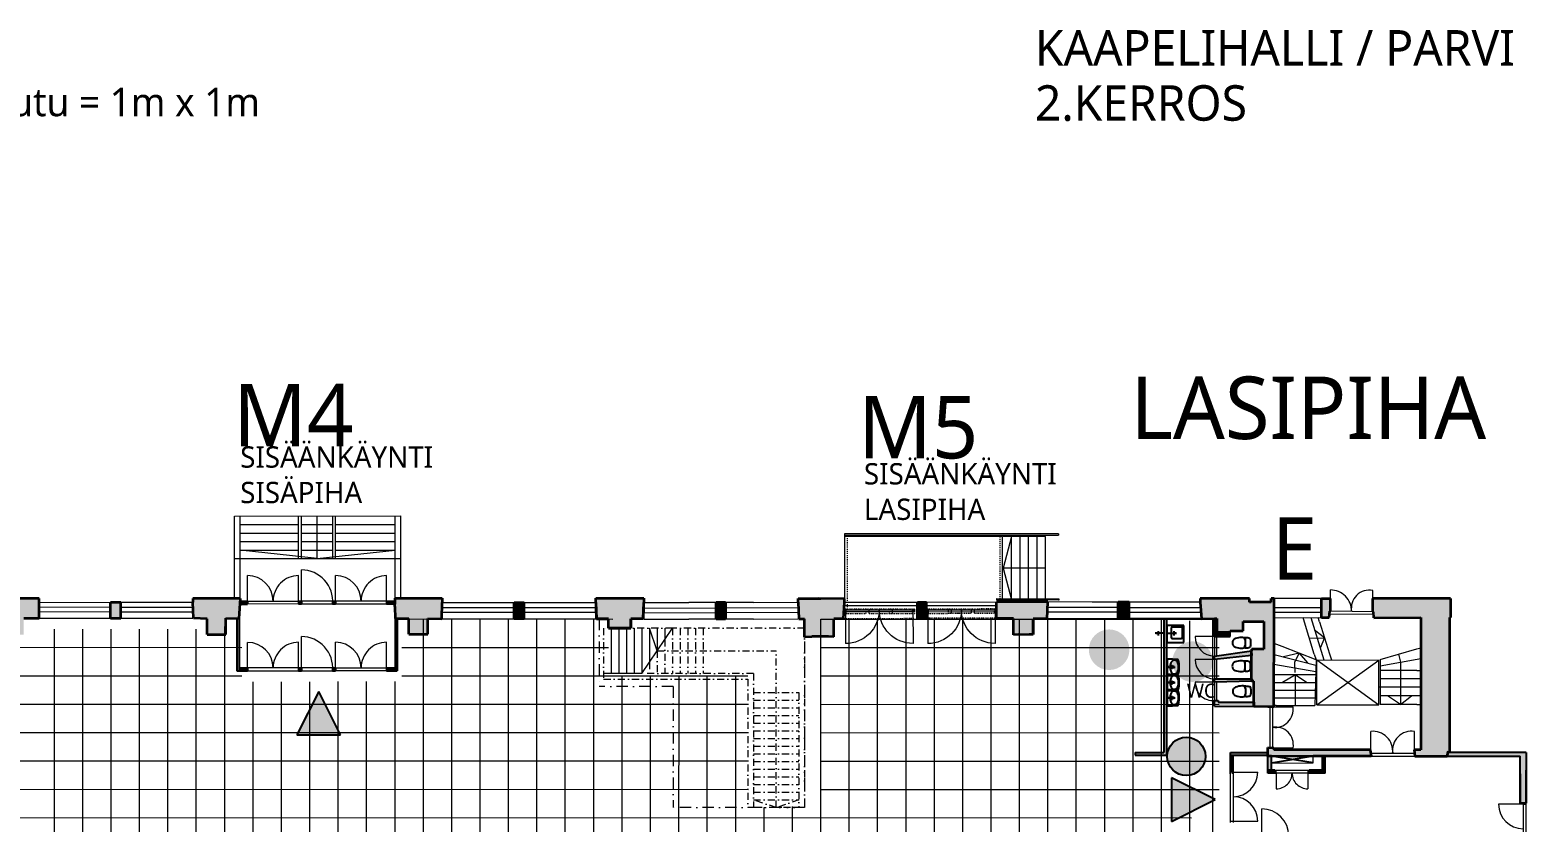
# Model space of a CAD drawing. Header units: millimetres. Extents: x -2569 to 735611, y -420503 to 265310.
# Drawn here: x 97958 to 150661, y 29187 to 57087 of the extents above; entities that cross this region are included whole.
import ezdxf

# ---------------------------------------------------------------- set-up
doc = ezdxf.new("R2010")
doc.units = ezdxf.units.MM
for name, pattern in [('DASHDOT', [10, 5, -2.5, 0, -2.5]), ('DASHDOT2', [12.7, 6.35, -3.175, 0, -3.175]), ('KATKOVIIVA', [75, 37.5, -37.5])]:
    doc.linetypes.add(name, pattern=pattern)
for name, color, linetype, lineweight in [('02 dashed', 7, 'DASHDOT', 13), ('02 IKKUNAT', 130, 'Continuous', 13), ('02 KAIDE', 6, 'Continuous', 13), ('02 KANTAVA', 24, 'Continuous', 35), ('02 KANTAVA _väri', 2, 'Continuous', 35), ('02 OVET', 5, 'Continuous', 13), ('02 RAPUT_HISSI', 1, 'Continuous', 5), ('02 SEINALINJA', 151, 'Continuous', 13), ('02 VÄLISEINÄ', 21, 'Continuous', 25), ('02 VÄLISEINÄ _väri', 21, 'Continuous', 25), ('03 Rappukirjain', 7, 'Continuous', 18), ('03 Rappukirjain Tapahtumatila', 1, 'Continuous', 18), ('08 vesipiste', 4, 'Continuous', 9)]:
    doc.layers.add(name, color=color, linetype=linetype, lineweight=lineweight)
for name, color, linetype in [('02 OVI', 5, 'Continuous'), ('02 SANITEETTIKALUSTEET', 7, 'Continuous'), ('02 TEKNIIKKA', 1, 'Continuous'), ('02 YLÄPUOLINEN', 8, 'DASHDOT2'), ('03 TEKSTIT', 7, 'Continuous'), ('05 palosammuttimet', 240, 'Continuous'), ('05 Poistumistie', 72, 'Continuous')]:
    doc.layers.add(name, color=color, linetype=linetype)
doc.layers.add('02 Ruudukko eheä', color=7, linetype='Continuous', lineweight=9, true_color=0x7c7887)
doc.styles.get("Standard").update_dxf_attribs({"font": ''})
doc.styles.get('Standard').set_extended_font_data('Roboto')
pattern_1 = [(0, (0, 0), (0, 6.985), [5.08, -1.905]), (90, (0, 0), (-6.985, 4e-16), [5.08, -1.905])]

# ---------------------------------------------------------------- blocks, each defined once
blk = doc.blocks.new('ruudukko')
at = {"layer": '02 Ruudukko eheä'}
for p, q in [((110856, 36953), (118284, 36951)), ((111610, 12616), (111610, 36952)), ((112610, 12337), (112615, 36952)), ((113610, 12342), (113610, 36952)), ((114610, 12344), (114610, 36952)), ((115610, 12343), (115610, 36951)), ((116610, 12343), (116608, 36951)), ((117610, 13600), (117608, 36951)), ((125610, 12632), (125610, 36949)), ((125610, 36949), (139610, 36946)), ((126610, 12362), (126610, 36949)), ((127610, 12363), (127610, 36949)), ((128610, 12367), (128610, 36948)), ((129610, 12366), (129610, 36948)), ((130610, 12368), (130610, 36948)), ((131610, 12376), (131610, 36948)), ((132610, 12650), (132610, 36947)), ((133610, 12358), (133610, 36947)), ((134610, 12247), (134610, 36947)), ((135610, 12247), (135610, 36947)), ((136610, 12246), (136610, 36946)), ((137610, 12246), (137610, 36946)), ((139421, 12246), (139421, 36946)), ((98610, 28088), (98610, 36597)), ((99610, 12334), (99610, 36598)), ((100610, 12333), (100610, 36598)), ((101610, 12336), (101610, 36599)), ((102610, 12336), (102610, 36600)), ((103610, 13599), (103610, 36600)), ((104610, 12615), (104610, 36688)), ((138610, 12256), (138610, 36884)), ((93709, 35957), (105211, 35954)), ((110856, 35953), (118129, 35951)), ((125610, 35949), (138610, 35946)), ((125610, 35949), (139647, 35946)), ((137959, 35946), (139647, 35946)), ((93709, 34957), (105211, 34954)), ((110856, 34953), (123043, 34950)), ((118610, 12623), (118610, 34951)), ((119610, 11941), (119614, 34951)), ((120610, 12347), (120615, 34950)), ((121610, 12350), (121610, 34950)), ((122610, 12349), (122610, 34950)), ((125610, 34949), (139647, 34946)), ((105610, 12345), (105610, 34745)), ((106610, 12341), (106610, 34745)), ((107610, 12339), (107610, 34745)), ((108610, 12339), (108610, 34746)), ((109610, 12339), (109610, 34746)), ((110610, 12339), (110610, 34746)), ((90886, 33957), (123022, 33957)), ((125610, 33949), (139647, 33946)), ((90610, 32957), (123022, 32950)), ((125610, 32949), (139647, 32946)), ((90334, 31958), (123048, 31958)), ((125610, 31949), (139647, 31946)), ((90334, 30958), (123067, 30948)), ((125610, 30949), (139647, 30946)), ((123610, 12349), (123610, 30310)), ((124610, 12349), (124610, 30353)), ((84939, 29959), (138667, 29946))]:
    blk.add_line(p, q, dxfattribs=at)
blk = doc.blocks.new('JKMM ovi_54')
at = {"layer": '02 OVI', "linetype": 'Continuous', "lineweight": 13}
for p, q in [((-1190, 0), (-1190, 1190)), ((1190, 0), (1190, 1190)), ((-1190, 60), (-1240, 60)), ((-1240, 60), (-1240, 0)), ((-1240, 0), (-1190, 0)), ((-1190, 60), (1190, 60)), ((-1190, 0), (-1190, 60)), ((-1190, 0), (1190, 0)), ((1240, 60), (1190, 60)), ((1190, 60), (1190, 0)), ((1190, 0), (1240, 0)), ((1240, 0), (1240, 60))]:
    blk.add_line(p, q, dxfattribs=at)
for centre, start, end in [((-1190, 0), 0, 90), ((1190, 0), 90, 180)]:
    blk.add_arc(centre, 1190, start, end, dxfattribs=at)
blk = doc.blocks.new('JKMM ovi_55')
at = {"layer": '02 OVI', "linetype": 'Continuous', "lineweight": 13}
for p, q in [((-1185, 0), (-1185, 1185)), ((1185, 0), (1185, 1185)), ((-1185, 60), (-1235, 60)), ((-1235, 60), (-1235, 0)), ((-1235, 0), (-1185, 0)), ((-1185, 60), (1185, 60)), ((-1185, 0), (-1185, 60)), ((-1185, 0), (1185, 0)), ((1235, 60), (1185, 60)), ((1185, 60), (1185, 0)), ((1185, 0), (1235, 0)), ((1235, 0), (1235, 60))]:
    blk.add_line(p, q, dxfattribs=at)
for centre, start, end in [((-1185, 0), 0, 90), ((1185, 0), 90, 180)]:
    blk.add_arc(centre, 1185, start, end, dxfattribs=at)

msp = doc.modelspace()

# ---------------------------------------------------------------- hatches: boundary and pattern name
at = {"layer": '02 KANTAVA _väri'}
for points in [[(98282, 37067), (96625, 37067), (96623, 36355), (97078, 36346), (97078, 35789), (97234, 35789), (97614, 35788), (97741, 35790), (97741, 36364), (98282, 36369)], [(112483, 36922), (112483, 37068), (110820, 37068), (110820, 36923), (110816, 36778), (110818, 36362), (111309, 36361), (111309, 35806), (111456, 35806), (111937, 35806), (111969, 35806), (111969, 36353), (112465, 36349)], [(125815, 37059), (125021, 37057), (125021, 36928), (125046, 36347), (125249, 36347), (125249, 35699), (125497, 35708), (125501, 35721), (126091, 35718), (126277, 35717), (126277, 36347), (126619, 36346), (126649, 37054)], [(136678, 36934), (136293, 36933), (136293, 36355), (136678, 36347)], [(141790, 36386), (141792, 36633), (141792, 37066), (141683, 37066), (141683, 36937), (140916, 36937), (140916, 37067), (139185, 37067), (139185, 36937), (139228, 36348), (139763, 36354), (139763, 35873), (140155, 35873), (140236, 35873), (140236, 35918), (140696, 35918), (140696, 36248), (141426, 36248), (141426, 35278), (140986, 35278), (140986, 35218), (140988, 35055), (140988, 34235), (140988, 34149), (141075, 34151), (141075, 33253), (141565, 33247), (141774, 33247)], [(147971, 36394), (148002, 36394), (148002, 36934), (148001, 37061), (145261, 37064), (145261, 36596), (145281, 36595), (145303, 36385), (146959, 36388), (146959, 31735), (146731, 31732), (146723, 31732), (146731, 31611), (146738, 31511), (147881, 31511), (147926, 31681), (147971, 31681), (147971, 31746)]]:
    msp.add_hatch(color=256, dxfattribs=at).paths.add_polyline_path(points)
h = msp.add_hatch(color=256, dxfattribs=at)
h.paths.add_polyline_path([(105368, 36928), (105368, 37067), (103696, 37067), (103696, 36929), (103716, 36364), (104201, 36346), (104201, 35789), (104356, 35789), (104736, 35788), (104864, 35790), (104864, 36372), (105323, 36361)])
h.paths.add_polyline_path([(101162, 36928), (100796, 36928), (100796, 36371), (101162, 36367)])
h = msp.add_hatch(color=256, dxfattribs=at)
h.dxf.hatch_style = 1
h.paths.add_polyline_path([(115361, 36920), (115015, 36920), (115015, 36349), (115361, 36349)])
h = msp.add_hatch(color=256, dxfattribs=at)
h.dxf.hatch_style = 1
h.paths.add_polyline_path([(117896, 37068), (117901, 36723), (117911, 36346), (118341, 36346), (118335, 36018), (119126, 36018), (119126, 36342), (119555, 36342), (119574, 36737), (119583, 37068)])
h = msp.add_hatch(color=256, dxfattribs=at)
h.dxf.hatch_style = 1
h.paths.add_polyline_path([(122463, 36925), (122130, 36925), (122130, 36330), (122463, 36338)])
h = msp.add_hatch(color=256, dxfattribs=at)
h.dxf.hatch_style = 1
h.paths.add_polyline_path([(129533, 36936), (129218, 36935), (129219, 36351), (129535, 36353)])
h = msp.add_hatch(color=256, dxfattribs=at)
h.dxf.hatch_style = 1
h.paths.add_polyline_path([(132001, 36940), (132005, 36353), (132599, 36353), (132599, 35787), (133300, 35795), (133300, 36346), (133791, 36346), (133812, 36939)])
h = msp.add_hatch(dxfattribs=at)
h.set_pattern_fill('ANGLE', color=256)
h.set_pattern_definition(pattern_1)
h.paths.add_polyline_path([(143768, 37065), (143458, 37065), (143458, 36611), (143458, 36391), (143728, 36392), (143748, 36612), (143768, 36612)])
h = msp.add_hatch(color=256, dxfattribs=at)
h.dxf.hatch_style = 1
h.paths.add_polyline_path([(145173, 31732), (141774, 31732), (141774, 31797), (141562, 31818), (141562, 31504), (143073, 31512), (143477, 31512), (145204, 31510)])
at = {"layer": '02 VÄLISEINÄ _väri'}
h = msp.add_hatch(color=256, dxfattribs=at)
h.dxf.hatch_style = 1
h.paths.add_polyline_path([(105368, 36928), (105368, 36967), (105623, 36967), (105623, 36867), (105363, 36867)])
h = msp.add_hatch(color=256, dxfattribs=at)
h.dxf.hatch_style = 1
h.paths.add_polyline_path([(107523, 36968), (107423, 36968), (107423, 36868), (107523, 36868)])
h = msp.add_hatch(color=256, dxfattribs=at)
h.dxf.hatch_style = 1
h.paths.add_polyline_path([(108723, 36968), (108623, 36968, -0.022763), (108618, 36868), (108723, 36868)])
h = msp.add_hatch(color=256, dxfattribs=at)
h.dxf.hatch_style = 1
h.paths.add_polyline_path([(110820, 36968), (110523, 36968), (110523, 36868), (110819, 36868), (110820, 36923)])
h = msp.add_hatch(color=256, dxfattribs=at)
h.dxf.hatch_style = 1
h.paths.add_polyline_path([(105323, 36361), (105248, 36363), (105248, 34517), (105323, 34517)])
h = msp.add_hatch(color=256, dxfattribs=at)
h.dxf.hatch_style = 1
h.paths.add_polyline_path([(110893, 36362), (110818, 36362), (110818, 34518), (110893, 34518)])
for points in [[(137995, 36333), (137995, 36361), (137895, 36361), (137895, 36107), (137895, 35507), (137895, 31638), (136895, 31638), (136895, 31538), (137995, 31538)], [(140236, 35718), (140236, 35873), (140155, 35873), (139763, 35873), (139763, 36354), (139684, 36353), (139684, 35718)]]:
    msp.add_hatch(color=256, dxfattribs=at).paths.add_polyline_path(points)
h = msp.add_hatch(dxfattribs=at)
h.set_pattern_fill('ANGLE', color=256)
h.set_pattern_definition(pattern_1)
h.paths.add_polyline_path([(140988, 35055), (140986, 35218), (139684, 35036), (139684, 35036), (139684, 34916)])
h = msp.add_hatch(color=256, dxfattribs=at)
h.dxf.hatch_style = 1
h.paths.add_polyline_path([(105623, 34617), (105323, 34617), (105323, 34517), (105623, 34517)])
h = msp.add_hatch(color=256, dxfattribs=at)
h.dxf.hatch_style = 1
h.paths.add_polyline_path([(107523, 34618), (107423, 34618), (107423, 34518), (107523, 34518)])
h = msp.add_hatch(color=256, dxfattribs=at)
h.dxf.hatch_style = 1
h.paths.add_polyline_path([(108723, 34618), (108623, 34618, -0.022763), (108619, 34518), (108723, 34518)])
h = msp.add_hatch(color=256, dxfattribs=at)
h.dxf.hatch_style = 1
h.paths.add_polyline_path([(110818, 34618), (110523, 34618), (110523, 34518), (110818, 34518)])
h = msp.add_hatch(dxfattribs=at)
h.set_pattern_fill('ANGLE', color=256)
h.set_pattern_definition(pattern_1)
h.paths.add_polyline_path([(140988, 34235), (139684, 34235), (139684, 34234), (139684, 34115), (140988, 34149)])
h = msp.add_hatch(color=256, dxfattribs=at)
h.dxf.hatch_style = 1
h.paths.add_polyline_path([(141075, 33411), (139815, 33411), (139815, 33471), (139684, 33471), (139684, 33271), (140096, 33265), (140096, 33292), (140151, 33265), (141075, 33253)])
h = msp.add_hatch(color=256, dxfattribs=at)
h.dxf.hatch_style = 1
h.paths.add_polyline_path([(141562, 31638), (140246, 31638), (140246, 31538), (141562, 31538)])
h = msp.add_hatch(color=256, dxfattribs=at)
h.dxf.hatch_style = 1
h.paths.add_polyline_path([(150452, 31637), (150658, 31637), (150661, 29854), (150453, 29854), (150450, 30916), (150452, 31511), (147881, 31511), (147914, 31637)])
h = msp.add_hatch(color=256, dxfattribs=at)
h.dxf.hatch_style = 1
h.paths.add_polyline_path([(140346, 31538), (140246, 31538), (140246, 30986), (140346, 30986)])
h = msp.add_hatch(color=256, dxfattribs=at)
h.dxf.hatch_style = 1
h.paths.add_polyline_path([(141688, 31512), (143073, 31512), (141562, 31538), (141562, 31012), (141688, 31012)])
h = msp.add_hatch(color=256, dxfattribs=at)
h.dxf.hatch_style = 1
h.paths.add_polyline_path([(143583, 31510), (143477, 31510), (143477, 31012), (143022, 31012), (143022, 30912), (143583, 30912)])
h = msp.add_hatch(color=256, dxfattribs=at)
h.dxf.hatch_style = 1
h.paths.add_polyline_path([(141812, 31004), (141812, 31012), (141562, 31012), (141562, 30912), (141812, 30912)])
at = {"layer": '05 palosammuttimet'}
msp.add_hatch(color=256, dxfattribs=at).paths.add_polyline_path([(138018, 31499, 1), (139368, 31499, 1)])
at = {"layer": '05 Poistumistie'}
for points in [[(108129, 33790), (107361, 32254), (108897, 32254)], [(138175, 30743), (138175, 29208), (139710, 29976)]]:
    msp.add_hatch(color=256, dxfattribs=at).paths.add_polyline_path(points)
at = {"layer": '08 vesipiste'}
for points in [[(135259, 35257, 1), (136689, 35257, 1)], [(138198, 34837, 1), (139628, 34837, 1)]]:
    msp.add_hatch(color=256, dxfattribs=at).paths.add_polyline_path(points)

# ---------------------------------------------------------------- linework, layer by layer
at = {"layer": '02 dashed', "ltscale": 80}
for p, q in [((118014, 36348), (118012, 33957)), ((125248, 36347), (125248, 29698)), ((120615, 33957), (118012, 33957)), ((120615, 33957), (120611, 29698)), ((125248, 29698), (120611, 29698))]:
    msp.add_line(p, q, dxfattribs=at)
at = {"layer": '02 IKKUNAT', "linetype": 'Continuous'}
for p, q in [((98282, 36756), (100794, 36766)), ((98282, 36591), (100795, 36601)), ((101162, 36762), (103717, 36759)), ((101162, 36597), (103717, 36594)), ((112465, 36745), (115015, 36745)), ((112465, 36580), (115015, 36580)), ((112465, 36579), (115015, 36579)), ((115362, 36742), (117912, 36742)), ((115362, 36577), (117912, 36577)), ((119556, 36572), (122131, 36560)), ((119557, 36737), (122132, 36725)), ((122462, 36733), (125044, 36742)), ((122462, 36568), (125045, 36577)), ((136293, 36750), (133791, 36750)), ((136293, 36585), (133791, 36585)), ((136678, 36742), (139199, 36742)), ((136678, 36577), (139211, 36577)), ((141792, 36742), (143458, 36742)), ((141792, 36577), (143458, 36577))]:
    msp.add_line(p, q, dxfattribs=at)
at = {"layer": '02 KAIDE', "linetype": 'Continuous', "lineweight": 13}
for p, q in [((134194, 39344), (126652, 39344)), ((126652, 39344), (126652, 39294)), ((126652, 39294), (134194, 39294)), ((134194, 39344), (134194, 39294)), ((132004, 37064), (132003, 37014)), ((134194, 37004), (132003, 37014)), ((132004, 37064), (134194, 37054)), ((134190, 37004), (134190, 37054)), ((134190, 37054), (134198, 37054)), ((134198, 37004), (134190, 37004)), ((134194, 37054), (134194, 37004)), ((134198, 37054), (134198, 37004))]:
    msp.add_line(p, q, dxfattribs=at)
at = {"layer": '02 KANTAVA'}
for p, q in [((98282, 37067), (96625, 37067)), ((98282, 36369), (98282, 37067)), ((100796, 36371), (100796, 36928)), ((100796, 36928), (101162, 36928)), ((101162, 36367), (101162, 36928)), ((105379, 37067), (103696, 37067)), ((103696, 37067), (103696, 36929)), ((103716, 36364), (103696, 36929)), ((105323, 36361), (105379, 37067)), ((105368, 37067), (105368, 36928)), ((110816, 36778), (110820, 36923)), ((110820, 37068), (112483, 37068)), ((110820, 36923), (110820, 37068)), ((112465, 36349), (112483, 36922)), ((112483, 37068), (112483, 36922)), ((115015, 36349), (115015, 36920)), ((115015, 36920), (115362, 36920)), ((115015, 36920), (115361, 36920)), ((115015, 36349), (115015, 36920)), ((115361, 36920), (115361, 36349)), ((115362, 36346), (115362, 36920)), ((117896, 37068), (119583, 37068)), ((117896, 36917), (117896, 37068)), ((117896, 37068), (119583, 37068)), ((117901, 36723), (117896, 37068)), ((117896, 36917), (117912, 36346)), ((119555, 36342), (119583, 36919)), ((119583, 37068), (119574, 36737)), ((119583, 37068), (119583, 36919)), ((122130, 36330), (122130, 36925)), ((122463, 36925), (122130, 36925)), ((122130, 36925), (122463, 36925)), ((122130, 36330), (122130, 36925)), ((122463, 36338), (122463, 36925)), ((122463, 36925), (122463, 36338)), ((125020, 37057), (125815, 37059)), ((125021, 36928), (125020, 37057)), ((125021, 36928), (125046, 36347)), ((126649, 37054), (125742, 37059)), ((126619, 36346), (126649, 36931)), ((126649, 36931), (126649, 37054)), ((129219, 36351), (129218, 36935)), ((129219, 36351), (129219, 36935)), ((129219, 36935), (129535, 36935)), ((129533, 36936), (129535, 36353)), ((129535, 36353), (129535, 36936)), ((133812, 36940), (132001, 36940)), ((132005, 36353), (132001, 36940)), ((133791, 36346), (133812, 36939)), ((136678, 36934), (136293, 36933)), ((136293, 36355), (136293, 36933)), ((136678, 36347), (136678, 36934)), ((140916, 37067), (139185, 37067)), ((139185, 37067), (139185, 36937)), ((139185, 36937), (139228, 36348)), ((140916, 36937), (140916, 37067)), ((141683, 36937), (140916, 36937)), ((141683, 36937), (141683, 37066)), ((141792, 37066), (141683, 37066)), ((141792, 36633), (141792, 37066)), ((143458, 37065), (143768, 37065)), ((143458, 36611), (143458, 37065)), ((143768, 36612), (143768, 37065)), ((148002, 37061), (145261, 37064)), ((145261, 36595), (145261, 37064)), ((148002, 37061), (148002, 36394)), ((97741, 36364), (98282, 36369)), ((100796, 36371), (101162, 36367)), ((104864, 35790), (104864, 36372)), ((104864, 36372), (105323, 36361)), ((110816, 36778), (110818, 36362)), ((117911, 36346), (117901, 36723)), ((119574, 36737), (119555, 36342)), ((141774, 33247), (141790, 36386)), ((141790, 36386), (141792, 36633)), ((143458, 36391), (143458, 36611)), ((143458, 36391), (143728, 36392)), ((143728, 36392), (143748, 36612)), ((143748, 36612), (143768, 36612)), ((145281, 36595), (145261, 36595)), ((145303, 36385), (145281, 36595)), ((145303, 36385), (146959, 36388)), ((146959, 36388), (146959, 31735)), ((147971, 31746), (147971, 36394)), ((148002, 36394), (147971, 36394)), ((104201, 36346), (103716, 36364)), ((104201, 35789), (104201, 36346)), ((110818, 36362), (111309, 36361)), ((111309, 35806), (111309, 36361)), ((111969, 35806), (111969, 36353)), ((111969, 36353), (112465, 36349)), ((115362, 36346), (115015, 36349)), ((115361, 36349), (115015, 36349)), ((118341, 36346), (117911, 36346)), ((117912, 36346), (118341, 36346)), ((118335, 36018), (118341, 36346)), ((118335, 36018), (118341, 36346)), ((118335, 36018), (119126, 36018)), ((119126, 36018), (118335, 36018)), ((119126, 36018), (119126, 36342)), ((119555, 36342), (119126, 36342)), ((119555, 36342), (119126, 36342)), ((119126, 36342), (119126, 36018)), ((122463, 36338), (122130, 36330)), ((122463, 36338), (122130, 36330)), ((125046, 36347), (125248, 36347)), ((125248, 35699), (125248, 36347)), ((126277, 35717), (126277, 36347)), ((126619, 36346), (126277, 36347)), ((129535, 36352), (129219, 36351)), ((132599, 36353), (132005, 36353)), ((132114, 36353), (132599, 36353)), ((132599, 35787), (132599, 36353)), ((132599, 35787), (132599, 36353)), ((133300, 35795), (133300, 36346)), ((133791, 36346), (133300, 36346)), ((133791, 36346), (133300, 36346)), ((133300, 36346), (133300, 35795)), ((136678, 36347), (136293, 36355)), ((139228, 36348), (139763, 36354)), ((139763, 36354), (139763, 35873)), ((139763, 35873), (140155, 35873)), ((140155, 35873), (140236, 35873)), ((140236, 35873), (140236, 35918)), ((140236, 35918), (140696, 35918)), ((140696, 35918), (140696, 36248)), ((140696, 36248), (141426, 36248)), ((141426, 36248), (141426, 35278)), ((104201, 35789), (104356, 35789)), ((104356, 35789), (104736, 35788)), ((104736, 35788), (104864, 35790)), ((111309, 35806), (111456, 35806)), ((111456, 35806), (111937, 35806)), ((111836, 35806), (111969, 35806)), ((125496, 35708), (125248, 35699)), ((125496, 35708), (125500, 35721)), ((126090, 35718), (125500, 35721)), ((126277, 35717), (126090, 35718)), ((133300, 35795), (132599, 35787)), ((133161, 35793), (132599, 35787)), ((132781, 35789), (132599, 35787)), ((133300, 35795), (133161, 35793)), ((141426, 35278), (140986, 35278)), ((140986, 35278), (140986, 35218)), ((140988, 35055), (140986, 35218)), ((140988, 34235), (140988, 35055)), ((140988, 34235), (140988, 34149)), ((141075, 34151), (140988, 34149)), ((141075, 33253), (141075, 34151)), ((141075, 33411), (141075, 33253)), ((141565, 33247), (141075, 33253)), ((141774, 33247), (141565, 33247)), ((141564, 31501), (141562, 31818)), ((141562, 31818), (141774, 31797)), ((141774, 31797), (141774, 31732)), ((145173, 31732), (141774, 31732)), ((145173, 31732), (145204, 31510)), ((146959, 31735), (146723, 31732)), ((146723, 31732), (146738, 31511)), ((147881, 31511), (147926, 31681)), ((147926, 31681), (147971, 31681)), ((147971, 31681), (147971, 31746)), ((143156, 31510), (141562, 31501)), ((145204, 31510), (143156, 31510)), ((146738, 31511), (147881, 31511))]:
    msp.add_line(p, q, dxfattribs=at)
at = {"layer": '02 OVET'}
for p, q in [((107523, 36868), (107523, 38068)), ((105623, 36867), (105623, 37867)), ((107423, 36868), (107423, 37868)), ((108723, 36868), (108723, 37868)), ((110523, 36868), (110523, 37868)), ((105623, 36967), (107423, 36967)), ((107423, 36967), (107423, 36868)), ((108618, 36968), (107523, 36968)), ((108618, 36868), (108618, 36968)), ((110523, 36968), (108723, 36968)), ((110523, 36868), (110523, 36968)), ((143768, 36612), (143768, 37362)), ((145261, 36595), (145261, 37345)), ((107423, 36868), (105623, 36867)), ((107523, 36868), (108618, 36868)), ((108723, 36868), (110523, 36868)), ((145280, 36495), (143766, 36512)), ((145281, 36595), (143768, 36612)), ((105623, 34517), (105623, 35517)), ((107423, 34518), (107423, 35518)), ((107523, 34518), (107523, 35718)), ((108723, 34518), (108723, 35518)), ((110523, 34518), (110523, 35518)), ((139684, 35718), (139002, 35718)), ((139684, 35718), (139684, 35036)), ((139759, 35718), (139759, 35036)), ((139684, 34916), (139002, 34916)), ((139684, 34916), (139684, 34234)), ((139759, 34916), (139759, 34234)), ((107423, 34618), (105623, 34617)), ((105623, 34517), (107423, 34518)), ((107423, 34518), (107423, 34618)), ((108619, 34618), (107523, 34618)), ((107523, 34518), (108619, 34518)), ((108619, 34518), (108619, 34618)), ((108723, 34518), (108723, 34618)), ((108723, 34618), (110523, 34618)), ((110523, 34518), (108723, 34518)), ((139684, 34115), (139002, 34115)), ((139684, 34115), (139684, 33471)), ((139759, 34115), (139759, 33471)), ((141632, 33247), (141632, 31811)), ((141732, 33247), (142454, 33247)), ((141732, 33247), (141732, 31801)), ((145190, 31611), (145190, 32381)), ((146731, 31611), (146731, 32381)), ((141732, 31801), (142454, 31801)), ((145190, 31611), (146731, 31611)), ((145190, 31511), (146731, 31511)), ((140246, 29166), (140246, 30986)), ((140346, 30986), (140246, 30986)), ((140346, 30944), (140246, 30944)), ((140346, 30986), (140346, 29166)), ((140346, 30944), (141209, 30944)), ((141812, 30946), (141812, 31004)), ((141862, 31004), (141812, 31004)), ((141812, 31004), (141812, 30912)), ((141812, 30916), (141812, 30946)), ((141812, 30912), (141862, 30912)), ((142972, 31004), (141862, 31004)), ((141862, 30912), (141862, 31004)), ((142972, 30912), (141862, 30912)), ((141862, 30912), (141862, 30357)), ((143022, 31004), (142972, 31004)), ((142972, 31004), (142972, 30912)), ((142972, 30912), (143022, 30912)), ((142972, 30912), (142972, 30357)), ((143022, 30946), (143022, 31004)), ((143022, 30912), (143022, 31004)), ((143022, 30916), (143022, 30946)), ((141347, 28697), (141347, 29653)), ((150558, 29812), (149695, 29812)), ((150558, 29854), (150558, 28034)), ((150558, 29854), (150658, 29854)), ((150558, 29812), (150658, 29812)), ((150658, 28034), (150658, 29854)), ((140246, 29218), (140346, 29218)), ((140346, 29218), (141209, 29218))]:
    msp.add_line(p, q, dxfattribs=at)
for centre, radius, start, end in [((107523, 36968), 1100, 354.7866, 90.0025), ((105623, 36967), 900, 0.0025, 90.0025), ((107423, 36968), 900, 90.0025, 180.0025), ((108723, 36968), 900, 0.0025, 90.0025), ((110523, 36968), 900, 90.0025, 180.0025), ((143768, 36616), 746, 359.073, 90.0369), ((145141, 36720), 637, 79.1476, 190.472), ((105623, 34617), 900, 0.0025, 90.0025), ((107423, 34618), 900, 90.0025, 180.0025), ((107523, 34618), 1100, 354.7866, 90.0025), ((108723, 34618), 900, 0.0025, 90.0025), ((110523, 34618), 900, 90.0025, 180.0025), ((139684, 35718), 682, 180, 270), ((139684, 34916), 682, 180, 270), ((139623, 34090), 622, 177.6871, 275.5911), ((141811, 33167), 648, 262.9701, 7.0971), ((141838, 31909), 625, 350.1094, 99.8233), ((145262, 31682), 702, 354.1565, 95.8905), ((146632, 31710), 678, 81.5468, 188.4061), ((140346, 30944), 863, 270, 0), ((140346, 29218), 863, 0, 90), ((141347, 28697), 956, 0.1278, 90), ((150558, 29812), 863, 180, 270)]:
    msp.add_arc(centre, radius, start, end, dxfattribs=at)
for centre, major_axis in [((141862, 30912), (-392, 392)), ((142972, 30912), (392, 392))]:
    msp.add_ellipse(centre, major_axis=major_axis, ratio=1, start_param=2.356194, end_param=3.926991, dxfattribs=at)
at = {"layer": '02 RAPUT_HISSI'}
for p, q in [((105167, 39967), (111020, 39968)), ((105168, 37067), (105167, 39967)), ((105368, 37067), (105367, 39967)), ((105368, 39667), (107423, 39668)), ((107423, 38468), (107423, 39968)), ((107523, 38468), (107523, 39968)), ((107523, 39668), (108623, 39668)), ((108073, 38468), (108073, 39968)), ((108623, 38468), (108623, 39968)), ((108723, 38468), (108723, 39968)), ((108723, 39668), (110820, 39668)), ((110820, 37068), (110820, 39968)), ((111020, 37068), (111020, 39968)), ((105368, 39367), (107423, 39368)), ((105368, 39067), (107423, 39068)), ((107523, 39368), (108623, 39368)), ((107523, 39068), (108623, 39068)), ((108723, 39368), (110820, 39368)), ((108723, 39068), (110820, 39068)), ((105368, 38767), (107423, 38768)), ((108073, 38468), (105368, 38767)), ((107523, 38768), (108623, 38768)), ((108073, 38468), (110820, 38768)), ((108723, 38768), (110820, 38768)), ((105168, 38467), (111020, 38468)), ((142856, 36229), (142808, 36389)), ((143073, 36390), (143537, 34906)), ((143385, 36244), (143339, 36390)), ((118435, 36018), (118435, 34418)), ((118705, 36018), (118705, 34418)), ((118975, 36018), (118975, 34418)), ((119245, 36018), (119245, 34418)), ((119515, 36018), (119515, 34418)), ((119515, 34418), (120595, 36018)), ((119785, 36018), (119785, 34818)), ((120055, 35218), (119785, 36018)), ((120055, 36018), (120055, 35218)), ((120325, 36018), (120325, 35618)), ((143195, 35101), (142856, 36229)), ((143562, 35679), (143212, 35945)), ((143385, 36244), (143738, 35114)), ((142065, 35365), (141785, 35475)), ((143261, 34896), (142065, 35365)), ((143026, 35665), (143562, 35679)), ((143562, 35679), (143410, 35311)), ((146815, 35286), (146959, 35327)), ((141783, 35090), (143257, 34716)), ((142663, 35131), (142118, 35005)), ((142519, 34823), (142663, 35131)), ((142529, 34451), (142519, 34823)), ((142663, 35131), (142957, 34792)), ((143195, 35101), (143261, 34896)), ((143261, 34896), (143224, 33293)), ((143287, 33317), (143287, 34907)), ((143287, 34907), (145470, 34895)), ((143287, 34907), (145473, 33319)), ((143287, 33317), (145470, 34895)), ((143738, 35114), (143804, 34904)), ((145473, 33319), (145470, 34895)), ((145516, 34918), (146815, 35286)), ((145516, 34918), (145524, 33323)), ((145517, 34690), (146959, 34946)), ((146166, 35102), (146238, 34818)), ((146238, 34818), (146238, 33329)), ((119515, 34418), (118165, 34418)), ((141949, 34371), (141780, 34371)), ((141781, 34745), (143252, 34496)), ((143249, 34374), (141949, 34371)), ((142542, 34373), (142078, 34101)), ((142542, 33292), (142542, 34373)), ((142542, 34373), (142948, 34101)), ((146817, 34530), (145538, 34521)), ((146817, 34530), (146959, 34531)), ((141777, 33831), (143237, 33831)), ((141778, 34101), (143243, 34101)), ((146959, 33933), (145472, 33933)), ((146959, 34233), (145519, 34233)), ((141860, 33291), (141774, 33291)), ((141776, 33561), (143230, 33561)), ((141860, 33291), (143224, 33293)), ((143287, 33317), (145473, 33319)), ((146959, 33633), (145522, 33633)), ((146813, 33333), (145524, 33323)), ((146238, 33329), (145781, 33633)), ((146238, 33329), (146629, 33633)), ((146813, 33333), (146959, 33333))]:
    msp.add_line(p, q, dxfattribs=at)
at = {"layer": '02 RAPUT_HISSI', "linetype": 'Continuous', "lineweight": 13}
for p, q in [((132537, 39246), (132237, 39246)), ((132537, 39246), (132237, 38129)), ((132837, 39246), (132537, 39246)), ((132537, 37011), (132537, 39246)), ((133137, 39246), (132837, 39246)), ((132837, 37011), (132837, 39246)), ((133437, 39246), (133137, 39246)), ((133137, 37011), (133137, 39246)), ((133737, 39246), (133437, 39246)), ((133437, 37011), (133437, 39246)), ((133737, 37011), (133737, 39246)), ((132537, 38129), (132237, 38129)), ((132237, 38129), (132537, 37011)), ((133437, 38129), (132537, 38129)), ((133737, 38129), (133437, 38129)), ((132537, 37011), (132837, 37011)), ((132837, 37011), (133137, 37011)), ((133137, 37011), (133437, 37011)), ((133437, 37011), (133737, 37011))]:
    msp.add_line(p, q, dxfattribs=at)
at = {"layer": '02 RAPUT_HISSI', "linetype": 'DASHDOT', "ltscale": 50}
for p, q in [((120595, 36018), (118165, 36018)), ((118165, 36018), (118165, 34218)), ((125248, 36018), (120595, 36018)), ((120595, 36018), (120595, 34418)), ((120865, 36018), (120865, 34418)), ((121135, 36018), (121135, 34418)), ((121405, 36018), (121405, 34418)), ((121675, 36018), (121675, 34418)), ((125248, 36018), (125248, 29698)), ((120325, 35618), (120325, 34418)), ((119785, 34818), (119785, 34418)), ((120055, 35218), (124248, 35218)), ((120055, 35218), (120055, 34418)), ((124248, 29698), (124248, 35218)), ((123448, 34418), (119515, 34418)), ((123448, 34418), (123448, 29698)), ((118165, 34218), (123248, 34218)), ((123248, 34218), (123248, 29698)), ((123448, 33748), (125048, 33748)), ((125048, 33748), (125048, 29698)), ((123448, 33478), (125048, 33478)), ((123448, 33208), (125048, 33208)), ((123448, 32938), (125048, 32938)), ((123448, 32668), (125048, 32668)), ((123448, 32398), (125048, 32398)), ((123448, 32128), (125048, 32128)), ((123448, 31858), (125048, 31858)), ((123448, 31588), (125048, 31588)), ((123448, 31318), (125048, 31318)), ((123448, 31048), (125048, 31048)), ((123448, 30778), (125048, 30778)), ((123448, 30508), (125048, 30508)), ((123448, 30238), (125048, 30238)), ((125248, 29698), (123248, 29698)), ((123448, 29968), (125048, 29968)), ((124248, 29698), (123448, 29968)), ((125048, 29968), (124248, 29698))]:
    msp.add_line(p, q, dxfattribs=at)
at = {"layer": '02 RAPUT_HISSI', "linetype": 'Continuous', "lineweight": 13, "flags": 128}
msp.add_lwpolyline([(126649, 36817), (132001, 36817), (132001, 36949), (132219, 36949), (132219, 39246), (126649, 39246)], close=True, dxfattribs=at)
at = {"layer": '02 RAPUT_HISSI', "linetype": 'KATKOVIIVA', "lineweight": 13, "flags": 128}
for points in [[(126652, 39294), (126652, 36811)], [(126755, 36754), (126755, 39246)], [(132121, 39243), (132121, 37063)]]:
    msp.add_lwpolyline(points, dxfattribs=at)
at = {"layer": '02 SANITEETTIKALUSTEET'}
for p, q in [((137645, 35875), (137645, 35800)), ((137695, 35912), (137695, 35762)), ((138010, 36113), (138010, 35513)), ((138610, 36113), (138010, 36113)), ((138161, 36011), (138161, 35701)), ((138516, 36056), (138206, 36056)), ((138251, 35912), (138251, 35762)), ((138301, 35875), (138301, 35800)), ((138561, 35701), (138561, 36011)), ((138610, 35513), (138610, 36113)), ((137895, 35837), (137595, 35837)), ((138010, 35513), (138610, 35513)), ((138051, 35837), (138351, 35837)), ((138206, 35656), (138516, 35656)), ((140784, 35679), (140724, 35679)), ((140784, 35320), (140724, 35320)), ((140764, 35600), (140764, 35407)), ((138025, 34374), (138025, 34920)), ((140774, 34858), (140714, 34858)), ((138025, 33828), (138025, 34374)), ((138075, 34647), (138300, 34647)), ((138175, 34722), (138175, 34572)), ((138225, 34697), (138225, 34597)), ((140774, 34500), (140714, 34500)), ((140754, 34779), (140754, 34586)), ((138024, 33288), (138024, 33834)), ((138075, 34101), (138300, 34101)), ((138175, 34176), (138175, 34026)), ((138225, 34151), (138225, 34051)), ((140793, 33968), (140733, 33968)), ((140773, 33889), (140773, 33696)), ((138074, 33561), (138299, 33561)), ((138174, 33636), (138174, 33486)), ((138224, 33611), (138224, 33511)), ((140793, 33610), (140733, 33610))]:
    msp.add_line(p, q, dxfattribs=at)
for centre in [(138075, 34647), (138075, 34101), (138074, 33561)]:
    msp.add_circle(centre, 13.9, dxfattribs=at)
for centre, radius, start, end in [((138206, 36011), 45, 90, 180), ((138516, 36011), 45, 0, 90), ((138206, 35701), 45, 180, 270), ((138516, 35701), 45, 270, 0), ((140528, 35502), 210, 152.8821, 180.711), ((140529, 35497), 211, 179.3747, 206.9913), ((140458, 35508), 147, 105.3839, 142.3772), ((140460, 35495), 150, 218.1392, 254.2627), ((140658, 34973), 718, 91.5081, 109.512), ((140658, 36027), 718, 250.488, 268.4919), ((140661, 35543), 149, 62.6296, 98.3072), ((140661, 35456), 149, 261.6928, 297.0279), ((140687, 35615), 73.6, 41.1436, 55.6019), ((140687, 35384), 73.6, 304.3981, 318.8564), ((140641, 35595), 123, 2.2435, 34.1248), ((140641, 35404), 123, 325.8752, 1.5009), ((140785, 35659), 20, 87.4071, 190.0591), ((139886, 35500), 893, 0, 10.0591), ((139886, 35500), 893, 349.9409, 0), ((140785, 35340), 20, 169.9409, 272.5929), ((140757, 35054), 626, 74.4337, 87.4071), ((140757, 35945), 626, 272.5929, 285.5663), ((140914, 35618), 40, 13.7116, 74.4337), ((140914, 35381), 40, 285.5663, 346.2884), ((140429, 35500), 540, 0, 13.7116), ((140429, 35500), 540, 346.2884, 0), ((138032, 34920), 7, 86.0548, 180), ((138084, 32382), 2545, 83.3674, 91.1711), ((138362, 34707), 234, 151.023, 167.0807), ((138318, 34714), 193, 125.5846, 146.5617), ((138268, 34736), 149, 72.45, 114.6073), ((138287, 34774), 107, 30.2513, 76.9655), ((138373, 34865), 45.7, 11.1992, 84.1516), ((138257, 34750), 145, 28.977, 32.2757), ((138179, 34703), 236, 13.7793, 29.7482), ((137074, 34594), 1373, 2.9816, 11.8053), ((140448, 34687), 147, 105.3839, 142.3772), ((140649, 34152), 718, 91.5081, 109.512), ((140651, 34723), 149, 62.6296, 98.3072), ((140677, 34795), 73.6, 41.1436, 55.6019), ((140631, 34774), 123, 2.2435, 34.1248), ((140775, 34838), 20, 87.4071, 190.0591), ((139876, 34679), 893, 0, 10.0591), ((140747, 34233), 626, 74.4337, 87.4071), ((140904, 34797), 40, 13.7116, 74.4337), ((140419, 34679), 540, 0, 13.7116), ((138032, 34374), 7, 86.0548, 180), ((138032, 34374), 7, 180, 273.9452), ((138084, 36911), 2545, 268.8289, 276.6326), ((138084, 31836), 2545, 83.3674, 91.1711), ((138829, 34647), 704, 170.7704, 180.0072), ((138829, 34646), 704, 179.9928, 189.2296), ((138362, 34586), 234, 192.9193, 208.977), ((138362, 34161), 234, 151.023, 167.0807), ((138318, 34579), 193, 213.4383, 234.4154), ((138318, 34168), 193, 125.5846, 146.5617), ((138268, 34557), 149, 245.3927, 287.55), ((138268, 34190), 149, 72.45, 114.6073), ((138287, 34519), 107, 283.0345, 329.7487), ((138287, 34228), 107, 30.2513, 76.9655), ((138373, 34429), 45.7, 275.8484, 348.8008), ((138373, 34319), 45.7, 11.1992, 84.1516), ((138257, 34543), 145, 327.7243, 331.023), ((138257, 34204), 145, 28.977, 32.2757), ((138179, 34590), 236, 330.2518, 346.2207), ((138179, 34157), 236, 13.7793, 29.7482), ((137714, 34647), 704, 359.9928, 9.2296), ((137714, 34646), 704, 350.7704, 0.0072), ((137714, 34647), 704, 359.9928, 0.1523), ((137714, 34647), 704, 359.9928, 0.1523), ((137714, 34646), 704, 359.8477, 0.0072), ((137714, 34646), 704, 359.8477, 0.0072), ((137074, 34700), 1373, 348.1843, 356.6726), ((137074, 34048), 1373, 2.9816, 11.8053), ((137809, 34652), 637, 357.1436, 1.1482), ((140518, 34682), 210, 152.8821, 180.711), ((140519, 34677), 211, 179.3747, 206.9913), ((140450, 34674), 150, 218.1392, 254.2627), ((140649, 35206), 718, 250.488, 268.4919), ((140651, 34635), 149, 261.6928, 297.0279), ((140677, 34563), 73.6, 304.3981, 318.8564), ((140631, 34584), 123, 325.8752, 1.5009), ((139876, 34679), 893, 349.9409, 0), ((140775, 34520), 20, 169.9409, 272.5929), ((140747, 35125), 626, 272.5929, 285.5663), ((140904, 34560), 40, 285.5663, 346.2884), ((140419, 34679), 540, 346.2884, 0), ((138031, 33834), 7, 86.0548, 180), ((138032, 33828), 7, 180, 273.9452), ((138083, 31297), 2545, 83.3674, 91.1711), ((138084, 36365), 2545, 268.8289, 276.6326), ((138829, 34101), 704, 170.7704, 180.0072), ((138829, 34100), 704, 179.9928, 189.2296), ((138362, 34040), 234, 192.9193, 208.977), ((138361, 33622), 234, 151.023, 167.0807), ((138318, 34033), 193, 213.4383, 234.4154), ((138318, 33629), 193, 125.5846, 146.5617), ((138268, 34011), 149, 245.3927, 287.55), ((138268, 33651), 149, 72.45, 114.6073), ((138287, 33689), 107, 30.2513, 76.9655), ((138287, 33973), 107, 283.0345, 329.7487), ((138372, 33779), 45.7, 11.1992, 84.1516), ((138373, 33883), 45.7, 275.8484, 348.8008), ((138257, 33665), 145, 28.977, 32.2757), ((138257, 33997), 145, 327.7243, 331.023), ((138178, 33618), 236, 13.7793, 29.7482), ((138179, 34044), 236, 330.2518, 346.2207), ((137714, 34101), 704, 359.9928, 9.2296), ((137714, 34100), 704, 350.7704, 0.0072), ((137714, 34101), 704, 359.9928, 0.1523), ((137714, 34101), 704, 359.9928, 0.1523), ((137714, 34100), 704, 359.8477, 0.0072), ((137714, 34100), 704, 359.8477, 0.0072), ((137073, 33509), 1373, 2.9816, 11.8053), ((137074, 34154), 1373, 348.1843, 356.6726), ((137809, 34106), 637, 357.1436, 1.1482), ((140538, 33792), 210, 152.8821, 180.711), ((140539, 33787), 211, 179.3747, 206.9913), ((140468, 33797), 147, 105.3839, 142.3772), ((140668, 33262), 718, 91.5081, 109.512), ((140671, 33833), 149, 62.6296, 98.3072), ((140697, 33905), 73.6, 41.1436, 55.6019), ((140651, 33884), 123, 2.2435, 34.1248), ((140794, 33948), 20, 87.4071, 190.0591), ((139896, 33789), 893, 0, 10.0591), ((139896, 33789), 893, 349.9409, 0), ((140767, 33343), 626, 74.4337, 87.4071), ((140924, 33908), 40, 13.7116, 74.4337), ((140438, 33789), 540, 0, 13.7116), ((140438, 33789), 540, 346.2884, 0), ((138031, 33288), 7, 180, 273.9452), ((138083, 35826), 2545, 268.8289, 276.6326), ((138828, 33562), 704, 170.7704, 180.0072), ((138828, 33561), 704, 179.9928, 189.2296), ((138361, 33501), 234, 192.9193, 208.977), ((138318, 33494), 193, 213.4383, 234.4154), ((138268, 33472), 149, 245.3927, 287.55), ((138287, 33434), 107, 283.0345, 329.7487), ((138372, 33343), 45.7, 275.8484, 348.8008), ((138257, 33458), 145, 327.7243, 331.023), ((138178, 33505), 236, 330.2518, 346.2207), ((137713, 33562), 704, 359.9928, 9.2296), ((137713, 33561), 704, 350.7704, 0.0072), ((137713, 33562), 704, 359.9928, 0.1523), ((137713, 33562), 704, 359.9928, 0.1523), ((137713, 33561), 704, 359.8477, 0.0072), ((137713, 33561), 704, 359.8477, 0.0072), ((137073, 33615), 1373, 348.1843, 356.6726), ((137808, 33567), 637, 357.1436, 1.1482), ((140470, 33784), 150, 218.1392, 254.2627), ((140668, 34316), 718, 250.488, 268.4919), ((140671, 33745), 149, 261.6928, 297.0279), ((140697, 33674), 73.6, 304.3981, 318.8564), ((140651, 33694), 123, 325.8752, 1.5009), ((140794, 33630), 20, 169.9409, 272.5929), ((140767, 34235), 626, 272.5929, 285.5663), ((140924, 33671), 40, 285.5663, 346.2884)]:
    msp.add_arc(centre, radius, start, end, dxfattribs=at)
at = {"layer": '02 SEINALINJA', "linetype": 'Continuous'}
for p, q in [((98282, 36926), (100796, 36928)), ((101162, 36928), (103696, 36929)), ((112483, 36922), (115015, 36920)), ((115362, 36920), (117896, 36917)), ((119583, 36919), (121171, 36925)), ((122130, 36925), (121171, 36925)), ((123445, 36926), (122463, 36925)), ((123445, 36926), (125021, 36928)), ((126649, 36931), (129219, 36935)), ((129533, 36935), (132078, 36940)), ((135371, 36929), (133812, 36939)), ((136293, 36933), (135371, 36929)), ((137622, 36938), (136678, 36934)), ((139185, 36937), (137622, 36938)), ((143458, 37065), (141792, 37066)), ((98282, 36369), (100796, 36371)), ((101162, 36371), (103696, 36372)), ((141790, 36386), (143458, 36391)), ((112483, 36351), (115015, 36349)), ((115362, 36349), (117896, 36347)), ((119583, 36332), (121171, 36337)), ((122130, 36338), (121171, 36337)), ((123445, 36338), (122463, 36338)), ((123445, 36338), (125021, 36341)), ((136293, 36356), (133791, 36346)), ((137622, 36361), (136678, 36357)), ((139227, 36360), (137622, 36361))]:
    msp.add_line(p, q, dxfattribs=at)
at = {"layer": '02 SEINALINJA', "linetype": 'DASHDOT2', "lineweight": 13, "ltscale": 5}
for p, q in [((132005, 36373), (129535, 36367)), ((132005, 36543), (132005, 36373)), ((129089, 36352), (126619, 36346))]:
    msp.add_line(p, q, dxfattribs=at)
at = {"layer": '02 TEKNIIKKA'}
for p, q in [((143156, 31275), (141688, 31512)), ((141688, 31267), (141688, 31512)), ((141688, 31512), (143153, 31510)), ((143156, 31511), (141688, 31267))]:
    msp.add_line(p, q, dxfattribs=at)
at = {"layer": '02 TEKNIIKKA', "lineweight": 13}
for p, q in [((141688, 31267), (143156, 31275)), ((143156, 31275), (143156, 31511))]:
    msp.add_line(p, q, dxfattribs=at)
at = {"layer": '02 VÄLISEINÄ'}
for p, q in [((105368, 36967), (105623, 36967)), ((105371, 36967), (105368, 36867)), ((105623, 36967), (105623, 36867)), ((107423, 36968), (107523, 36968)), ((107423, 36968), (107423, 36868)), ((107523, 36968), (107523, 36868)), ((108623, 36968), (108618, 36868)), ((108623, 36968), (108723, 36968)), ((108723, 36968), (108723, 36868)), ((110523, 36968), (110820, 36968)), ((110523, 36968), (110523, 36868)), ((110820, 36968), (110819, 36868)), ((105368, 36867), (105623, 36867)), ((107423, 36868), (107523, 36868)), ((108618, 36868), (108723, 36868)), ((110523, 36868), (110820, 36868)), ((105248, 36361), (105248, 34517)), ((105248, 36361), (105323, 36361)), ((105323, 36361), (105323, 34517)), ((110818, 36362), (110818, 34518)), ((110818, 36362), (110893, 36362)), ((110893, 36362), (110893, 34518)), ((126323, 36347), (126423, 36347)), ((137895, 36361), (137895, 31638)), ((137895, 36361), (137995, 36361)), ((137995, 36361), (137995, 31538)), ((139763, 36354), (139684, 36353)), ((139684, 35718), (139684, 36353)), ((139763, 35873), (139763, 36354)), ((140236, 35873), (139763, 35873)), ((140236, 35718), (140236, 35873)), ((125795, 35720), (125895, 35720)), ((139684, 35718), (140236, 35718)), ((139684, 35036), (140986, 35218)), ((140988, 35055), (139684, 34916)), ((139684, 34916), (139684, 35036)), ((140986, 35218), (141003, 35056)), ((105248, 34517), (105623, 34517)), ((105323, 34617), (105623, 34617)), ((105623, 34617), (105623, 34517)), ((107423, 34618), (107523, 34618)), ((107423, 34618), (107423, 34518)), ((107423, 34518), (107523, 34518)), ((107523, 34618), (107523, 34518)), ((108623, 34618), (108619, 34518)), ((108619, 34518), (108723, 34518)), ((108623, 34618), (108723, 34618)), ((108723, 34618), (108723, 34518)), ((110523, 34618), (110820, 34618)), ((110523, 34618), (110523, 34518)), ((110523, 34518), (110893, 34518)), ((139684, 34235), (140988, 34235)), ((139684, 34115), (139684, 34235)), ((140988, 34149), (139684, 34115)), ((140988, 34235), (140991, 34149)), ((139684, 33471), (139815, 33471)), ((139684, 33271), (139684, 33471)), ((139684, 33271), (141075, 33253)), ((139815, 33471), (139815, 33411)), ((139815, 33411), (141075, 33411)), ((141075, 33411), (141073, 33253)), ((136895, 31638), (137895, 31638)), ((136895, 31638), (136895, 31538)), ((140246, 30886), (140246, 31638)), ((140246, 31638), (141562, 31638)), ((141562, 30912), (141562, 31638)), ((150658, 31637), (147881, 31637)), ((147881, 31637), (147881, 31511)), ((150658, 31637), (150658, 29854)), ((136895, 31538), (137995, 31538)), ((140246, 31538), (141562, 31538)), ((140346, 30886), (140346, 31538)), ((141562, 31538), (141688, 31536)), ((141688, 31012), (141688, 31536)), ((141688, 31512), (143477, 31512)), ((143477, 31512), (143477, 31012)), ((143477, 31512), (143583, 31512)), ((143583, 30912), (143583, 31512)), ((147881, 31511), (150452, 31511)), ((150452, 29854), (150452, 31511)), ((141812, 31012), (141562, 31012)), ((141812, 30912), (141562, 30912)), ((141812, 30912), (141812, 31012)), ((143022, 30912), (143022, 31012)), ((143477, 31012), (143022, 31012)), ((143583, 30912), (143022, 30912)), ((150452, 30886), (150452, 29854)), ((150658, 29854), (150658, 31012)), ((150658, 29854), (150452, 29854))]:
    msp.add_line(p, q, dxfattribs=at)
at = {"layer": '02 YLÄPUOLINEN', "color": 4, "lineweight": 13, "ltscale": 5}
for p, q in [((126709, 36681), (126634, 36681)), ((126634, 36681), (126635, 36531)), ((126635, 36531), (126710, 36531)), ((127406, 36683), (126709, 36681)), ((126710, 36531), (126709, 36681)), ((126710, 36531), (127406, 36533)), ((127526, 36683), (127406, 36683)), ((127406, 36683), (127406, 36533)), ((128223, 36684), (127526, 36683)), ((127526, 36533), (127526, 36683)), ((127526, 36533), (128223, 36534)), ((128343, 36685), (128223, 36684)), ((128223, 36684), (128223, 36534)), ((128223, 36534), (128343, 36535)), ((129039, 36686), (128343, 36685)), ((128343, 36535), (128343, 36685)), ((128343, 36535), (129040, 36536)), ((129114, 36686), (129039, 36686)), ((129039, 36686), (129040, 36536)), ((129040, 36536), (129115, 36536)), ((129114, 36686), (129115, 36536))]:
    msp.add_line(p, q, dxfattribs=at)
at = {"layer": '02 YLÄPUOLINEN', "color": 4, "linetype": 'DASHDOT2', "lineweight": 13, "ltscale": 5}
for p, q in [((129609, 36687), (129534, 36687)), ((129534, 36687), (129535, 36537)), ((129535, 36537), (129610, 36537)), ((130303, 36689), (129609, 36687)), ((129610, 36537), (129609, 36687)), ((129610, 36537), (130303, 36539)), ((130423, 36689), (130303, 36689)), ((130303, 36689), (130303, 36539)), ((130303, 36539), (130423, 36539)), ((131116, 36691), (130423, 36689)), ((130423, 36539), (130423, 36689)), ((130423, 36539), (131116, 36541)), ((131236, 36691), (131116, 36691)), ((131116, 36691), (131116, 36541)), ((131929, 36693), (131236, 36691)), ((131236, 36541), (131236, 36691)), ((131236, 36541), (131930, 36543)), ((132004, 36693), (131929, 36693)), ((131929, 36693), (131930, 36543)), ((131930, 36543), (132005, 36543)), ((132004, 36693), (132005, 36543))]:
    msp.add_line(p, q, dxfattribs=at)
at = {"layer": '05 palosammuttimet'}
msp.add_circle((138693, 31499), 675, dxfattribs=at)
at = {"layer": '05 Poistumistie'}
for p, q in [((108129, 33790), (107361, 32254)), ((108897, 32254), (108129, 33790)), ((107361, 32254), (108897, 32254)), ((138175, 30743), (138175, 29208)), ((139710, 29976), (138175, 30743)), ((138175, 29208), (139710, 29976))]:
    msp.add_line(p, q, dxfattribs=at)

# ---------------------------------------------------------------- block references
at = {"layer": '02 OVI', "linetype": 'Continuous', "lineweight": 13, "xscale": -1, "zscale": 1000, "rotation": 180.1263374957992}
for name, p in [('JKMM ovi_54', (127874, 36664)), ('JKMM ovi_55', (130769, 36660))]:
    msp.add_blockref(name, p, dxfattribs=at)
at = {"layer": '02 Ruudukko eheä'}
msp.add_blockref('ruudukko', (208, -613), dxfattribs=at)

# ---------------------------------------------------------------- texts
at = {"layer": '03 Rappukirjain', "color": 7, "lineweight": 100}
msp.add_text('E', height=2200, dxfattribs=at).set_placement((141705, 37724))
at = {"layer": '03 Rappukirjain Tapahtumatila', "lineweight": 100}
for s, p in [('M4', (105118, 42418)), ('M5', (127129, 41996))]:
    msp.add_text(s, height=2200, dxfattribs=at).set_placement(p)
at = {"layer": '03 TEKSTIT'}
for s, height, p in [('KAAPELIHALLI / PARVI', 1250, (133360, 55832)), ('1 Ruutu = 1m x 1m', 1000, (94567, 54048)), ('2.KERROS', 1250, (133360, 53889))]:
    msp.add_text(s, height=height, dxfattribs=at).set_placement(p)
at = {"layer": '03 TEKSTIT', "insert": (136719, 44878), "char_height": 2200, "width": 3299.12, "attachment_point": 1}
msp.add_mtext('{\\fRoboto|b0|i0|c0|p2;\\C0;LASIPIHA}', dxfattribs=at)
at = {"layer": '03 TEKSTIT', "attachment_point": 1}
for s, width, heights, insert, char_height in [('SISÄÄNKÄYNTI\\PSISÄPIHA', 8143.07, [0], (105365, 42420), 750), ('SISÄÄNKÄYNTI\\PLASIPIHA', 8143.07, [0], (127336, 41829), 750), ('\\pxt28;{\\fRoboto|b0|i0|c0|p2;WC}', 2637.23, [1003], (138708, 34063), 500)]:
    msp.add_mtext_dynamic_manual_height_columns(s, width=width, gutter_width=5000, heights=heights, dxfattribs=dict(at, insert=insert, char_height=char_height))

doc.saveas('drawing.dxf')
